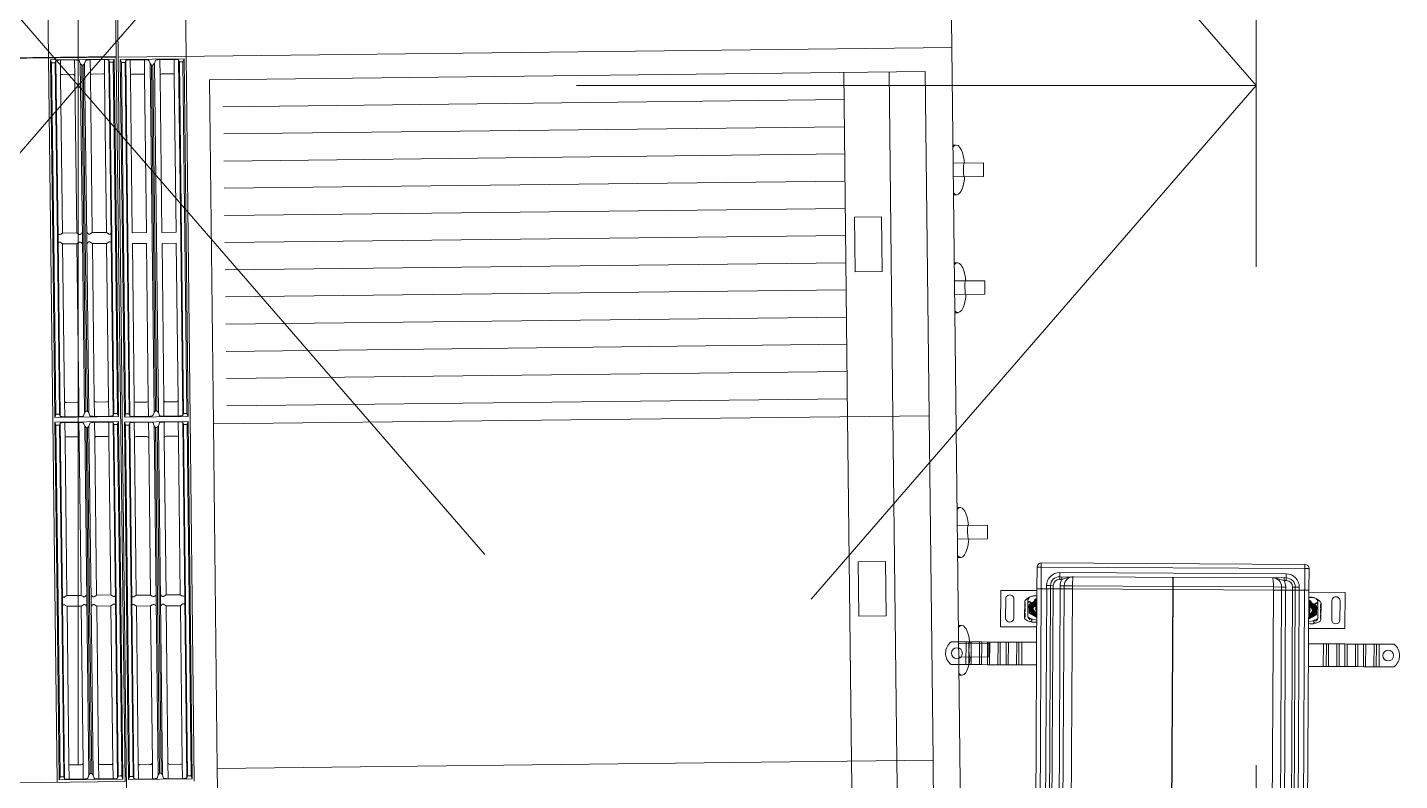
# Model space of a CAD drawing. Header units: millimetres. Extents: x -34838 to 729576, y -214038 to 121482.
# Drawn here: x 575730 to 577244, y -90414 to -89583 of the extents above; entities that cross this region are included whole.
import ezdxf

# ---------------------------------------------------------------- set-up
doc = ezdxf.new("R2010")
doc.units = ezdxf.units.MM
doc.header["$MEASUREMENT"] = 0
doc.linetypes.add('ШТРИХОВА 1_2', pattern=[1300, 750, -550])
doc.layers.add('0_Ном._пера__1', color=7, linetype='Continuous', lineweight=13)

msp = doc.modelspace()

# ---------------------------------------------------------------- linework, layer by layer
at = {"layer": '0_Ном._пера__1', "color": 7, "linetype": 'ШТРИХОВА 1_2', "lineweight": 13}
for p, q in [((574486.2, -88147.6), (575786.2, -89647.6)), ((575786.2, -89647.6), (575786.2, -88147.6)), ((575786.2, -89647.6), (575786.2, -88147.6)), ((577086.2, -88147.6), (575786.2, -89647.6)), ((577086.2, -89647.6), (575786.2, -88147.6)), ((577086.2, -88147.6), (577086.2, -89647.6)), ((574486.2, -89647.6), (575786.2, -89647.6)), ((574486.2, -91147.6), (575786.2, -89647.6)), ((574486.2, -89647.6), (575786.2, -89647.6)), ((575786.2, -89647.6), (575786.2, -91147.6)), ((577086.2, -89647.6), (575786.2, -89647.6)), ((575786.2, -89647.6), (575786.2, -91147.6)), ((577086.2, -91147.6), (575786.2, -89647.6)), ((577086.2, -89647.6), (575786.2, -91147.6)), ((577086.2, -89647.6), (575786.2, -89647.6)), ((577086.2, -91147.6), (577086.2, -89647.6))]:
    msp.add_line(p, q, dxfattribs=at)
at = {"layer": '0_Ном._пера__1', "color": 7, "linetype": 'Continuous', "lineweight": 13}
for p, q in [((576720.9, -89632.1), (575931, -89641.1)), ((575931, -89641.1), (575935.3, -90021)), ((576631, -89633.1), (576635.3, -90013.1)), ((576681, -89632.5), (576685.3, -90012.5)), ((576720.9, -89632.1), (576725.3, -90012.1)), ((575946.3, -89670.9), (576631.3, -89663.1)), ((575946.7, -89700.9), (576631.6, -89693.1)), ((575947, -89730.9), (576632, -89723.1)), ((575947.4, -89760.9), (576632.3, -89753.1)), ((575947.7, -89790.9), (576632.7, -89783.1)), ((575948, -89820.9), (576633, -89813.1)), ((575948.4, -89850.9), (576633.3, -89843.1)), ((575948.7, -89880.9), (576633.7, -89873.1)), ((575949.1, -89910.9), (576634, -89903.1)), ((575949.4, -89940.9), (576634.4, -89933.1)), ((575949.7, -89970.9), (576634.7, -89963.1)), ((575950.1, -90000.9), (576635, -89993.1)), ((576725.3, -90012.1), (575935.3, -90021)), ((576725.3, -90012.1), (575935.3, -90021)), ((575939.6, -90401), (575935.3, -90021)), ((576639.6, -90393.1), (576635.3, -90013.1)), ((576689.6, -90392.5), (576685.3, -90012.5)), ((576729.6, -90392), (576725.3, -90012.1)), ((576849, -90174.4), (577140, -90176)), ((576849, -90174.4), (576849, -90178.9)), ((576844.5, -90178.9), (576844.3, -90202.9)), ((576844.5, -90178.9), (576849, -90178.9)), ((576848.8, -90202.9), (576849, -90178.9)), ((577140, -90180.5), (576849, -90178.9)), ((576869.4, -90185), (577119.4, -90186.4)), ((576869.4, -90185), (576869.4, -90189.5)), ((577119.4, -90190.9), (576869.4, -90189.5)), ((576869.4, -90189.5), (576869.4, -90192.5)), ((576871.7, -90189.5), (576871.7, -90192.5)), ((577117.1, -90190.9), (577117.1, -90193.9)), ((577119.4, -90190.9), (577119.4, -90186.4)), ((577119.4, -90190.9), (577119.4, -90193.9)), ((577140, -90180.5), (577139.8, -90204.5)), ((577140, -90180.5), (577140, -90176)), ((577140, -90180.5), (577144.5, -90180.5)), ((577144.3, -90204.5), (577144.5, -90180.5)), ((576804.1, -90244.7), (576804.3, -90204.7)), ((576804.3, -90204.7), (576844.3, -90204.9)), ((576844.3, -90202.9), (576841.6, -90689.3)), ((576848.8, -90202.9), (576844.3, -90202.9)), ((576846.3, -90689.4), (576849, -90202.9)), ((576854.8, -90202.9), (576848.8, -90202.9)), ((576855, -90202.9), (576852.3, -90689.4)), ((576854.8, -90202.9), (576854.8, -90199.4)), ((576854.8, -90199.4), (576859.3, -90199.4)), ((576854.8, -90202.9), (576859.3, -90202.9)), ((576856.6, -90689.4), (576859.3, -90202.9)), ((576859.3, -90199.4), (576859.3, -90202.9)), ((576859.3, -90199.4), (576862.3, -90199.5)), ((576859.3, -90202.9), (576862.3, -90203)), ((576859.5, -90689.4), (576862.2, -90203)), ((576862.3, -90203), (576862.3, -90199.5)), ((576869.8, -90203), (576862.3, -90203)), ((576870, -90203), (576867.3, -90689.5)), ((576869.4, -90192.5), (576871.7, -90192.5)), ((576874.3, -90199.5), (576869.8, -90199.5)), ((576869.8, -90199.5), (576869.8, -90203)), ((576874.3, -90203), (576869.8, -90203)), ((576871.6, -90689.5), (576874.3, -90203)), ((576874.3, -90203), (576874.3, -90199.5)), ((576874.3, -90199.5), (576883.5, -90199.6)), ((576878, -90203), (576883.5, -90203.1)), ((576880.8, -90689.6), (576883.5, -90203.1)), ((576883.5, -90199.6), (576994.1, -90200.2)), ((576883.5, -90203.1), (576883.5, -90199.6)), ((576994.1, -90203.7), (576883.5, -90203.1)), ((576994.1, -90203.7), (576991.8, -90604.8)), ((576992.4, -90604.8), (576994.6, -90203.7)), ((576994.1, -90200.2), (576994.6, -90200.2)), ((576994.1, -90203.7), (576994.1, -90200.2)), ((576994.6, -90203.7), (576994.1, -90203.7)), ((576994.6, -90200.2), (576994.6, -90203.7)), ((577105.2, -90200.8), (576994.6, -90200.2)), ((576994.6, -90203.7), (577105.2, -90204.3)), ((577105.2, -90204.3), (577102.5, -90690.8)), ((577105.2, -90204.3), (577105.2, -90200.8)), ((577114.3, -90200.9), (577105.2, -90200.8)), ((577110.7, -90204.3), (577105.2, -90204.3)), ((577114.3, -90204.4), (577111.6, -90690.8)), ((577114.3, -90200.9), (577118.8, -90200.9)), ((577114.3, -90204.4), (577114.3, -90200.9)), ((577114.3, -90204.4), (577118.8, -90204.4)), ((577116, -90690.9), (577118.7, -90204.4)), ((577119.4, -90193.9), (577117.1, -90193.9)), ((577118.8, -90200.9), (577118.8, -90204.4)), ((577118.8, -90204.4), (577126.3, -90204.4)), ((577126.4, -90204.4), (577123.7, -90690.9)), ((577129.3, -90200.9), (577126.3, -90200.9)), ((577126.3, -90204.4), (577126.3, -90200.9)), ((577129.3, -90204.4), (577126.3, -90204.4)), ((577129.3, -90204.4), (577126.6, -90690.9)), ((577129.3, -90200.9), (577133.8, -90201)), ((577129.3, -90204.4), (577129.3, -90200.9)), ((577129.3, -90204.4), (577133.8, -90204.5)), ((577131, -90691), (577133.7, -90204.5)), ((577133.8, -90201), (577133.8, -90204.5)), ((577133.8, -90204.5), (577139.8, -90204.5)), ((577139.7, -90204.5), (577137, -90691)), ((577144.3, -90204.5), (577139.8, -90204.5)), ((577141.6, -90691), (577144.3, -90204.5)), ((576809.8, -90214.2), (576809.6, -90235.2)), ((576818.6, -90235.3), (576818.8, -90214.3)), ((576830.6, -90235.1), (576830.7, -90216.9)), ((576830.7, -90217.9), (576831.2, -90217.9)), ((576830.7, -90218.8), (576831.2, -90218.8)), ((576831.2, -90217.9), (576831.2, -90222.4)), ((576834.2, -90213), (576834.2, -90218.2)), ((576834.2, -90218.2), (576834.2, -90224.2)), ((576834.3, -90218.6), (576834.3, -90216)), ((576834.3, -90223.5), (576834.3, -90218.6)), ((576836.2, -90220.2), (576844.3, -90215.6)), ((576836.2, -90229.5), (576836.2, -90220.2)), ((576836.6, -90217.7), (576838.9, -90220)), ((576841.1, -90221.5), (576836.8, -90217.1)), ((576839.2, -90221.8), (576838.7, -90221.2)), ((576839.2, -90220.7), (576839.2, -90221.2)), ((576839.2, -90221.2), (576839.2, -90221.8)), ((576842, -90217.7), (576842, -90215.7)), ((576842.5, -90215.7), (576842.5, -90217.7)), ((576843.2, -90221), (576843.2, -90228.8)), ((577184.3, -90206.8), (577144.3, -90206.6)), ((577152.2, -90222), (577144.3, -90217.3)), ((577146, -90217.4), (577146, -90219.3)), ((577146.5, -90219.3), (577146.5, -90217.4)), ((577147.3, -90223.2), (577151.7, -90218.9)), ((577151.8, -90219.4), (577149.6, -90221.7)), ((577154.2, -90220.4), (577154.2, -90217.8)), ((577154.3, -90219.9), (577154.2, -90225.9)), ((577154.2, -90225.3), (577154.2, -90220.4)), ((577154.3, -90214.7), (577154.3, -90219.9)), ((577157.3, -90219.7), (577157.2, -90224.2)), ((577157.8, -90219.7), (577157.3, -90219.7)), ((577157.8, -90220.6), (577157.3, -90220.6)), ((577157.6, -90237), (577157.8, -90218.7)), ((577169.6, -90237.2), (577169.8, -90216.2)), ((577178.8, -90216.2), (577178.6, -90237.2)), ((577184.1, -90246.8), (577184.3, -90206.8)), ((576830.7, -90221.5), (576831.2, -90221.5)), ((576830.7, -90222.4), (576831.2, -90222.4)), ((576830.7, -90224), (576831.2, -90224)), ((576830.7, -90224.1), (576831.2, -90224.1)), ((576830.7, -90224.7), (576831.2, -90224.7)), ((576830.7, -90224.8), (576831.2, -90224.8)), ((576830.7, -90227.2), (576831.2, -90227.2)), ((576830.7, -90228.1), (576831.2, -90228.1)), ((576830.7, -90229.9), (576831.2, -90229.9)), ((576830.7, -90229.9), (576831.2, -90229.9)), ((576830.7, -90230.8), (576831.2, -90230.8)), ((576830.7, -90230.8), (576831.2, -90230.8)), ((576830.7, -90230.8), (576831.2, -90230.8)), ((576830.7, -90231.1), (576831.2, -90231.1)), ((576830.7, -90232), (576831.2, -90232)), ((576830.7, -90232.9), (576831.2, -90232.9)), ((576830.7, -90233.2), (576831.2, -90233.2)), ((576830.7, -90233.2), (576831.2, -90233.2)), ((576830.7, -90233.2), (576831.2, -90233.2)), ((576830.7, -90234.1), (576831.2, -90234.1)), ((576830.7, -90234.1), (576831.2, -90234.1)), ((576831.2, -90224.1), (576831.2, -90224)), ((576831.2, -90224.1), (576831.2, -90228.1)), ((576831.2, -90229.9), (576831.2, -90232)), ((576831.2, -90232), (576831.2, -90234.1)), ((576834.2, -90233.7), (576834.3, -90224.1)), ((576834.2, -90224.2), (576834.2, -90233.7)), ((576834.3, -90224.1), (576834.3, -90223.5)), ((576835.8, -90235.7), (576835.4, -90235.5)), ((576835.6, -90235.1), (576837.3, -90235.7)), ((576844.2, -90234.1), (576836.2, -90229.5)), ((576837.8, -90235.9), (576837.3, -90235.7)), ((576844.1, -90237.6), (576838, -90236)), ((576838.7, -90222.3), (576838.7, -90222.2)), ((576838.7, -90224.9), (576838.7, -90222.3)), ((576838.8, -90229.5), (576838.7, -90225.1)), ((576839.2, -90222.3), (576839.2, -90224.9)), ((576839.2, -90222.3), (576839.2, -90222.3)), ((576839.2, -90225.1), (576839.3, -90229.4)), ((577144.1, -90235.8), (577152.2, -90231.2)), ((577145.2, -90222.7), (577145.2, -90230.4)), ((577149.2, -90226.8), (577149, -90231.2)), ((577149.3, -90224), (577149.2, -90226.6)), ((577149.3, -90222.4), (577149.3, -90222.9)), ((577149.3, -90222.9), (577149.3, -90223.5)), ((577149.3, -90223.5), (577149.8, -90223)), ((577149.3, -90224), (577149.3, -90224)), ((577149.5, -90231.2), (577149.7, -90226.8)), ((577149.7, -90226.6), (577149.8, -90224)), ((577149.8, -90224), (577149.8, -90224)), ((577152.2, -90231.2), (577152.2, -90222)), ((577154.1, -90235.4), (577154.2, -90225.9)), ((577154.2, -90225.9), (577154.2, -90225.3)), ((577154.2, -90225.9), (577154.2, -90235.5)), ((577157.2, -90233.8), (577157.1, -90235.9)), ((577157.6, -90235.9), (577157.1, -90235.9)), ((577157.6, -90235.9), (577157.1, -90235.9)), ((577157.7, -90224.2), (577157.2, -90224.2)), ((577157.2, -90225.9), (577157.2, -90225.8)), ((577157.7, -90225.8), (577157.2, -90225.8)), ((577157.2, -90225.9), (577157.2, -90229.9)), ((577157.7, -90225.9), (577157.2, -90225.9)), ((577157.7, -90226.6), (577157.2, -90226.5)), ((577157.7, -90226.6), (577157.2, -90226.6)), ((577157.7, -90229), (577157.2, -90229)), ((577157.7, -90229.9), (577157.2, -90229.9)), ((577157.2, -90231.7), (577157.2, -90233.8)), ((577157.7, -90231.7), (577157.2, -90231.7)), ((577157.7, -90231.7), (577157.2, -90231.7)), ((577157.7, -90232.6), (577157.2, -90232.6)), ((577157.7, -90232.6), (577157.2, -90232.6)), ((577157.7, -90232.6), (577157.2, -90232.6)), ((577157.7, -90232.9), (577157.2, -90232.9)), ((577157.7, -90233.8), (577157.2, -90233.8)), ((577157.7, -90234.7), (577157.2, -90234.7)), ((577157.7, -90235), (577157.2, -90235)), ((577157.7, -90235), (577157.2, -90235)), ((577157.7, -90235), (577157.2, -90235)), ((577157.8, -90223.3), (577157.3, -90223.3)), ((576844.1, -90244.9), (576804.1, -90244.7)), ((577144.1, -90239.3), (577150.3, -90237.7)), ((577144.1, -90246.6), (577184.1, -90246.8)), ((577150.5, -90237.6), (577151, -90237.5)), ((577152.7, -90236.9), (577151, -90237.5)), ((577152.5, -90237.5), (577152.9, -90237.3)), ((576749.5, -90261.3), (576766, -90261.4)), ((576766, -90261.4), (576765.9, -90286.4)), ((576766, -90261.4), (576769.2, -90261.4)), ((576769.2, -90261.4), (576769, -90286.4)), ((576769.2, -90261.4), (576771.7, -90261.5)), ((576771.7, -90261.5), (576771.5, -90286.5)), ((576780.8, -90261.5), (576771.7, -90261.5)), ((576780.8, -90261.5), (576780.7, -90286.5)), ((576780.8, -90261.5), (576783.3, -90261.5)), ((576783.3, -90261.5), (576783.2, -90286.5)), ((576783.3, -90261.5), (576789.7, -90261.6)), ((576789.7, -90261.6), (576789.5, -90286.6)), ((576789.7, -90261.6), (576792.2, -90261.6)), ((576792.2, -90261.6), (576792, -90286.6)), ((576801.4, -90261.6), (576792.2, -90261.6)), ((576801.4, -90261.6), (576801.2, -90286.6)), ((576801.4, -90261.6), (576803.8, -90261.6)), ((576803.8, -90261.6), (576803.7, -90286.6)), ((576803.8, -90261.6), (576810.2, -90261.7)), ((576810.2, -90261.7), (576810.1, -90286.7)), ((576810.2, -90261.7), (576812.7, -90261.7)), ((576812.7, -90261.7), (576812.5, -90286.7)), ((576821.9, -90261.7), (576812.7, -90261.7)), ((576821.9, -90261.7), (576821.7, -90286.7)), ((576821.9, -90261.7), (576824.3, -90261.7)), ((576824.3, -90261.7), (576824.2, -90286.7)), ((576824.3, -90261.7), (576827.5, -90261.8)), ((576827.5, -90261.8), (576827.4, -90286.8)), ((576827.5, -90261.8), (576844, -90261.9)), ((577160.5, -90263.6), (577144, -90263.5)), ((577160.3, -90288.6), (577160.5, -90263.6)), ((577163.7, -90263.6), (577160.5, -90263.6)), ((577163.5, -90288.6), (577163.7, -90263.6)), ((577166.1, -90263.6), (577163.7, -90263.6)), ((577166, -90288.6), (577166.1, -90263.6)), ((577166.1, -90263.6), (577175.3, -90263.7)), ((577175.2, -90288.7), (577175.3, -90263.7)), ((577177.8, -90263.7), (577175.3, -90263.7)), ((577177.7, -90288.7), (577177.8, -90263.7)), ((577184.2, -90263.7), (577177.8, -90263.7)), ((577184, -90288.7), (577184.2, -90263.7)), ((577186.6, -90263.8), (577184.2, -90263.7)), ((577186.5, -90288.8), (577186.6, -90263.8)), ((577186.6, -90263.8), (577195.8, -90263.8)), ((577195.7, -90288.8), (577195.8, -90263.8)), ((577198.3, -90263.8), (577195.8, -90263.8)), ((577198.2, -90288.8), (577198.3, -90263.8)), ((577204.7, -90263.9), (577198.3, -90263.8)), ((577204.5, -90288.9), (577204.7, -90263.9)), ((577207.1, -90263.9), (577204.7, -90263.9)), ((577207, -90288.9), (577207.1, -90263.9)), ((577207.1, -90263.9), (577216.3, -90263.9)), ((577216.2, -90288.9), (577216.3, -90263.9)), ((577218.8, -90263.9), (577216.3, -90263.9)), ((577218.7, -90288.9), (577218.8, -90263.9)), ((577222, -90264), (577218.8, -90263.9)), ((577221.9, -90289), (577222, -90264)), ((577238.5, -90264), (577222, -90264)), ((576749.4, -90286.3), (576765.9, -90286.4)), ((576765.9, -90286.4), (576769, -90286.4)), ((576769, -90286.4), (576771.5, -90286.5)), ((576780.7, -90286.5), (576771.5, -90286.5)), ((576780.7, -90286.5), (576783.2, -90286.5)), ((576783.2, -90286.5), (576789.5, -90286.6)), ((576789.5, -90286.6), (576792, -90286.6)), ((576801.2, -90286.6), (576792, -90286.6)), ((576801.2, -90286.6), (576803.7, -90286.6)), ((576803.7, -90286.6), (576810.1, -90286.7)), ((576810.1, -90286.7), (576812.5, -90286.7)), ((576821.7, -90286.7), (576812.5, -90286.7)), ((576821.7, -90286.7), (576824.2, -90286.7)), ((576824.2, -90286.7), (576827.4, -90286.8)), ((576827.4, -90286.8), (576843.9, -90286.9)), ((577160.3, -90288.6), (577143.9, -90288.5)), ((577163.5, -90288.6), (577160.3, -90288.6)), ((577166, -90288.6), (577163.5, -90288.6)), ((577166, -90288.6), (577175.2, -90288.7)), ((577177.7, -90288.7), (577175.2, -90288.7)), ((577184, -90288.7), (577177.7, -90288.7)), ((577186.5, -90288.8), (577184, -90288.7)), ((577186.5, -90288.8), (577195.7, -90288.8)), ((577198.2, -90288.8), (577195.7, -90288.8)), ((577204.5, -90288.9), (577198.2, -90288.8)), ((577207, -90288.9), (577204.5, -90288.9)), ((577207, -90288.9), (577216.2, -90288.9)), ((577218.7, -90288.9), (577216.2, -90288.9)), ((577221.9, -90289), (577218.7, -90288.9)), ((577238.3, -90289), (577221.9, -90289)), ((576729.6, -90392), (575939.6, -90401)), ((576729.6, -90392), (575939.6, -90401)), ((575939.6, -90401), (575944, -90781)), ((576639.6, -90393.1), (576643.9, -90773)), ((576689.6, -90392.5), (576693.9, -90772.5)), ((576729.6, -90392), (576733.9, -90772))]:
    msp.add_line(p, q, dxfattribs=at)
for points in [[(576745.7, -89205.8), (575825.7, -89216.2), (575830.3, -89616.2), (576750.2, -89605.7)], [(574903.8, -89226.7), (575823.7, -89216.2), (575828.2, -89616.2), (574908.3, -89626.7)], [(576763.8, -90805.7), (575843.9, -90816.1), (575830.3, -89616.2), (576750.2, -89605.7)], [(576763.8, -90805.7), (575843.9, -90816.1), (575830.3, -89616.2), (576750.2, -89605.7)], [(574918, -90426.6), (575837.9, -90415.5), (575828.2, -89615.5), (574908.3, -89626.7)], [(576672.8, -89792.6), (576673.5, -89852.6), (576643.5, -89853), (576642.8, -89793)], [(576677.8, -90232.6), (576677.1, -90172.6), (576647.1, -90173), (576647.8, -90233)]]:
    msp.add_lwpolyline(points, close=True, dxfattribs=at)
for points in [[(575753.3, -89617.1), (575748.7, -89217.1)], [(575905.3, -89615.3), (575900.7, -89215.4)], [(575905.3, -89615.3), (575914.3, -90415.3)], [(575753.2, -89616.5), (575762.9, -90416.4)], [(575758, -89816.4), (575755.6, -89619.1), (575825.9, -89618.3)], [(575755.6, -89619.1), (575756.8, -89622.3), (575757.5, -89622.5), (575758.9, -89622.5), (575760.2, -89622.4), (575760.8, -89622.2), (575761.6, -89620.2), (575762, -89620), (575763.2, -89619.7), (575764.8, -89619.6), (575782.2, -89619.3)], [(575756.8, -89622.3), (575759.1, -89816.4)], [(575760.8, -89622.2), (575763.2, -89816.3)], [(575761.5, -89620.2), (575763.9, -89816.3)], [(575782.2, -89619.3), (575784.1, -89619.4), (575785.6, -89619.5), (575786.8, -89619.7), (575787.2, -89620), (575788.5, -89623.4), (575788.9, -89624), (575790, -89625.2), (575790.9, -89625.2)], [(575782.2, -89619.3), (575782.4, -89637.1)], [(575788.5, -89623.4), (575790.8, -89816)], [(575790, -89625.2), (575792.3, -89816)], [(575799.3, -89619.1), (575797.5, -89619.3), (575795.9, -89619.4), (575794.7, -89619.6), (575794.4, -89619.9), (575793.2, -89623.3), (575792.8, -89623.9), (575791.7, -89625.2), (575790.9, -89625.2)], [(575791.7, -89625.2), (575794, -89816)], [(575793.2, -89623.3), (575795.5, -89816)], [(575825.9, -89618.3), (575824.8, -89621.5), (575824.2, -89621.7), (575822.8, -89621.7), (575821.4, -89621.7), (575820.8, -89621.5), (575820, -89619.5), (575819.6, -89619.3), (575818.4, -89619.1), (575816.8, -89618.9), (575799.3, -89619.1)], [(575799.3, -89619.1), (575799.6, -89636.9)], [(575820, -89619.5), (575822.4, -89815.6)], [(575820.8, -89621.5), (575823.1, -89815.6)], [(575824.8, -89621.5), (575827.2, -89815.6)], [(575825.9, -89618.3), (575828.3, -89815.6)], [(575905.2, -89815.4), (575903, -89618.1), (575832.6, -89618.9)], [(575832.6, -89618.9), (575834.9, -89816.2)], [(575832.6, -89618.9), (575833.8, -89622), (575834.5, -89622.2), (575835.9, -89622.3), (575837.2, -89622.2), (575837.9, -89622), (575838.6, -89620), (575839, -89619.7), (575840.2, -89619.5), (575841.8, -89619.3), (575859.2, -89619.1)], [(575833.8, -89622), (575836, -89816.1)], [(575837.9, -89622), (575840.1, -89816.1)], [(575838.6, -89620), (575840.8, -89816.1)], [(575859.2, -89619.1), (575861.1, -89619.2), (575862.6, -89619.3), (575863.9, -89619.5), (575864.2, -89619.8), (575865.5, -89623.1), (575865.9, -89623.7), (575867, -89625), (575867.9, -89625)], [(575859.2, -89619.1), (575859.4, -89636.9)], [(575865.5, -89623.1), (575867.7, -89815.8)], [(575867, -89625), (575869.2, -89815.8)], [(575876.4, -89618.9), (575874.5, -89619.1), (575873, -89619.2), (575871.8, -89619.4), (575871.4, -89619.7), (575870.2, -89623.1), (575869.8, -89623.7), (575868.7, -89625), (575867.9, -89625)], [(575868.7, -89625), (575870.9, -89815.8)], [(575870.2, -89623.1), (575872.4, -89815.7)], [(575903, -89618.1), (575901.8, -89621.3), (575901.2, -89621.5), (575899.8, -89621.5), (575898.4, -89621.5), (575897.8, -89621.3), (575897, -89619.3), (575896.6, -89619.1), (575895.4, -89618.9), (575893.8, -89618.7), (575876.4, -89618.9)], [(575876.4, -89618.9), (575876.6, -89636.7)], [(575897, -89619.3), (575899.3, -89815.4)], [(575897.8, -89621.3), (575900, -89815.4)], [(575901.8, -89621.3), (575904, -89815.4)], [(576751.4, -89713.2), (576755.1, -89713.2)], [(576785.1, -89732.9), (576751.7, -89733.2)], [(576785.1, -89732.9), (576785.3, -89747.9), (576751.8, -89748.2)], [(576752, -89768.2), (576755.7, -89768.2)], [(575758, -89816.4), (575760.4, -90013.7), (575830.7, -90012.8)], [(575761.5, -90010.5), (575759.1, -89816.4)], [(575765.5, -90010.5), (575763.2, -89816.3)], [(575766.3, -90012.4), (575763.9, -89816.3)], [(575793.1, -90008.7), (575790.8, -89816)], [(575794.6, -90006.7), (575792.3, -89816)], [(575796.3, -90006.7), (575794, -89816)], [(575797.8, -90008.6), (575795.5, -89816)], [(575824.8, -90011.7), (575822.4, -89815.6)], [(575825.5, -90009.7), (575823.1, -89815.6)], [(575829.5, -90009.7), (575827.2, -89815.6)], [(575830.7, -90012.8), (575828.3, -89815.6)], [(575837.1, -90013.4), (575834.9, -89816.2)], [(575838.2, -90010.3), (575836, -89816.1)], [(575905.2, -89815.4), (575907.4, -90012.6), (575837.1, -90013.4)], [(575842.3, -90010.2), (575840.1, -89816.1)], [(575843, -90012.2), (575840.8, -89816.1)], [(575869.9, -90008.4), (575867.7, -89815.8)], [(575871.4, -90006.5), (575869.2, -89815.8)], [(575873, -90006.5), (575870.9, -89815.8)], [(575874.6, -90008.4), (575872.4, -89815.7)], [(575901.5, -90011.5), (575899.3, -89815.4)], [(575902.2, -90009.5), (575900, -89815.4)], [(575906.2, -90009.5), (575904, -89815.4)], [(576752.9, -89843.2), (576756.6, -89843.2)], [(576786.8, -89877.8), (576786.6, -89862.9), (576753.1, -89863.2)], [(576786.8, -89877.8), (576753.3, -89878.2)], [(576753.5, -89898.2), (576757.2, -89898.2)], [(575771.3, -90013), (575771.1, -89995.3)], [(575787, -90012.9), (575786.7, -89995.1)], [(575787, -90012.9), (575788.9, -90012.7), (575790.4, -90012.6), (575791.6, -90012.4), (575791.9, -90012.1), (575793.1, -90008.7), (575793.5, -90008.1), (575794.6, -90006.7), (575795.5, -90006.7)], [(575804.1, -90012.7), (575802.2, -90012.5), (575800.7, -90012.5), (575799.5, -90012.3), (575799.1, -90012), (575797.8, -90008.6), (575797.4, -90008), (575796.3, -90006.7), (575795.5, -90006.7)], [(575804.1, -90012.7), (575803.9, -89994.9)], [(575819.8, -90012.5), (575819.6, -89994.7)], [(575848, -90012.8), (575847.8, -89995)], [(575863.7, -90012.6), (575863.5, -89994.8)], [(575863.7, -90012.6), (575865.6, -90012.5), (575867.1, -90012.4), (575868.3, -90012.1), (575868.7, -90011.8), (575869.9, -90008.4), (575870.3, -90007.8), (575871.4, -90006.5), (575872.2, -90006.5)], [(575880.8, -90012.4), (575878.9, -90012.3), (575877.4, -90012.3), (575876.2, -90012), (575875.8, -90011.8), (575874.6, -90008.4), (575874.1, -90007.8), (575873, -90006.5), (575872.2, -90006.5)], [(575880.8, -90012.4), (575880.6, -89994.6)], [(575896.5, -90012.3), (575896.3, -89994.5)], [(575760.4, -90013.7), (575761.5, -90010.5), (575762.2, -90010.3), (575763.5, -90010.2), (575764.9, -90010.3), (575765.5, -90010.5), (575766.3, -90012.5), (575766.7, -90012.7), (575768, -90012.9), (575769.5, -90013), (575787, -90012.9)], [(575762.8, -90216.4), (575760.4, -90019.1), (575830.8, -90018.3)], [(575760.4, -90019.1), (575761.6, -90022.2), (575762.3, -90022.5), (575763.7, -90022.5), (575765.1, -90022.4), (575765.7, -90022.2), (575766.4, -90020.2), (575766.8, -90019.9), (575768, -90019.7), (575769.6, -90019.5), (575787, -90019.3)], [(575761.6, -90022.2), (575764, -90216.4)], [(575765.7, -90022.2), (575768, -90216.3)], [(575766.4, -90020.2), (575768.7, -90216.3)], [(575787, -90019.3), (575788.9, -90019.4), (575790.4, -90019.5), (575791.7, -90019.7), (575792, -90020), (575793.3, -90023.3), (575793.7, -90023.9), (575794.9, -90025.2), (575795.7, -90025.2)], [(575787, -90019.3), (575787.3, -90037.1)], [(575793.3, -90023.3), (575795.6, -90216)], [(575804.2, -90019.1), (575802.3, -90019.3), (575800.8, -90019.3), (575799.6, -90019.6), (575799.2, -90019.9), (575798, -90023.3), (575797.6, -90023.9), (575796.5, -90025.2), (575795.7, -90025.2)], [(575798, -90023.3), (575800.4, -90215.9)], [(575830.7, -90012.8), (575829.5, -90009.7), (575828.8, -90009.5), (575827.5, -90009.5), (575826.1, -90009.5), (575825.5, -90009.7), (575824.8, -90011.7), (575824.3, -90012), (575823.1, -90012.2), (575821.5, -90012.4), (575804.1, -90012.7)], [(575830.8, -90018.3), (575829.7, -90021.4), (575829, -90021.7), (575827.6, -90021.7), (575826.2, -90021.7), (575825.6, -90021.5), (575824.8, -90019.5), (575824.4, -90019.2), (575823.2, -90019.1), (575821.6, -90018.9), (575804.2, -90019.1)], [(575804.2, -90019.1), (575804.4, -90036.9)], [(575824.9, -90019.5), (575827.2, -90215.6)], [(575825.6, -90021.5), (575828, -90215.6)], [(575829.7, -90021.4), (575832, -90215.5)], [(575830.8, -90018.3), (575833.1, -90215.5)], [(575837.1, -90013.4), (575838.2, -90010.3), (575838.9, -90010), (575840.3, -90010), (575841.7, -90010), (575842.3, -90010.2), (575843, -90012.2), (575843.5, -90012.4), (575844.7, -90012.6), (575846.3, -90012.8), (575863.7, -90012.6)], [(575909.7, -90215.3), (575907.5, -90018.1), (575837.2, -90018.9)], [(575837.2, -90018.9), (575839.4, -90216.1)], [(575837.2, -90018.9), (575838.4, -90022), (575839, -90022.2), (575840.4, -90022.2), (575841.8, -90022.2), (575842.4, -90022), (575843.1, -90019.9), (575843.6, -90019.7), (575844.8, -90019.5), (575846.3, -90019.3), (575863.8, -90019.1)], [(575838.4, -90022), (575840.6, -90216.1)], [(575842.4, -90022), (575844.6, -90216.1)], [(575843.1, -90020), (575845.3, -90216.1)], [(575863.8, -90019.1), (575865.7, -90019.2), (575867.2, -90019.2), (575868.4, -90019.4), (575868.8, -90019.7), (575870, -90023.1), (575870.5, -90023.7), (575871.6, -90025), (575872.4, -90025)], [(575863.8, -90019.1), (575864, -90036.8)], [(575870, -90023.1), (575872.2, -90215.8)], [(575880.9, -90018.9), (575879, -90019), (575877.5, -90019.1), (575876.3, -90019.4), (575875.9, -90019.7), (575874.8, -90023.1), (575874.3, -90023.7), (575873.2, -90025), (575872.4, -90025)], [(575874.8, -90023.1), (575876.9, -90215.7)], [(575907.4, -90012.6), (575906.2, -90009.5), (575905.6, -90009.3), (575904.2, -90009.3), (575902.8, -90009.3), (575902.2, -90009.5), (575901.5, -90011.5), (575901, -90011.8), (575899.8, -90012), (575898.3, -90012.2), (575880.8, -90012.4)], [(575907.5, -90018.1), (575906.4, -90021.2), (575905.7, -90021.5), (575904.3, -90021.5), (575903, -90021.5), (575902.3, -90021.3), (575901.6, -90019.3), (575901.1, -90019), (575899.9, -90018.8), (575898.3, -90018.7), (575880.9, -90018.9)], [(575880.9, -90018.9), (575881.1, -90036.7)], [(575901.6, -90019.3), (575903.8, -90215.4)], [(575902.3, -90021.3), (575904.6, -90215.4)], [(575906.4, -90021.2), (575908.6, -90215.3)], [(575794.9, -90025.2), (575797.2, -90216)], [(575796.5, -90025.2), (575798.8, -90215.9)], [(575871.6, -90025), (575873.8, -90215.7)], [(575873.2, -90025), (575875.4, -90215.7)], [(576756, -90113.2), (576759.6, -90113.2)], [(576789.6, -90132.8), (576756.2, -90133.2)], [(576789.6, -90132.8), (576789.8, -90147.8), (576756.4, -90148.2)], [(576756.6, -90168.2), (576760.3, -90168.2)], [(575762.8, -90216.4), (575765.2, -90413.6), (575835.5, -90412.8)], [(575766.3, -90410.5), (575764, -90216.4)], [(575770.4, -90410.4), (575768, -90216.3)], [(575771.1, -90412.4), (575768.7, -90216.3)], [(575797.9, -90408.6), (575795.6, -90216)], [(575799.5, -90406.7), (575797.2, -90216)], [(575801.1, -90406.7), (575798.8, -90215.9)], [(575802.7, -90408.6), (575800.4, -90215.9)], [(575829.6, -90411.7), (575827.2, -90215.6)], [(575830.3, -90409.7), (575828, -90215.6)], [(575834.3, -90409.7), (575832, -90215.5)], [(575835.5, -90412.8), (575833.1, -90215.5)], [(575841.7, -90413.4), (575839.4, -90216.1)], [(575842.8, -90410.2), (575840.6, -90216.1)], [(575909.7, -90215.3), (575912, -90412.6), (575841.7, -90413.4)], [(575846.8, -90410.2), (575844.6, -90216.1)], [(575847.6, -90412.2), (575845.3, -90216.1)], [(575874.4, -90408.4), (575872.2, -90215.8)], [(575875.9, -90406.5), (575873.8, -90215.7)], [(575877.6, -90406.5), (575875.4, -90215.7)], [(575879.1, -90408.4), (575876.9, -90215.7)], [(575906, -90411.5), (575903.8, -90215.4)], [(575906.8, -90409.5), (575904.6, -90215.4)], [(575910.8, -90409.5), (575908.6, -90215.3)], [(576757.4, -90243.2), (576761.1, -90243.2)], [(576791.3, -90277.8), (576791.1, -90262.8), (576757.7, -90263.2)], [(576791.3, -90277.8), (576757.8, -90278.2)], [(576758.1, -90298.2), (576761.7, -90298.2)], [(575776.1, -90413), (575775.9, -90395.2)], [(575791.8, -90412.8), (575791.6, -90395)], [(575808.9, -90412.6), (575808.7, -90394.8)], [(575824.6, -90412.4), (575824.4, -90394.6)], [(575852.6, -90412.8), (575852.4, -90395)], [(575868.2, -90412.6), (575868, -90394.8)], [(575885.4, -90412.4), (575885.2, -90394.6)], [(575901.1, -90412.2), (575900.9, -90394.4)], [(575765.2, -90413.6), (575766.3, -90410.5), (575767, -90410.2), (575768.4, -90410.2), (575769.7, -90410.2), (575770.4, -90410.4), (575771.1, -90412.4), (575771.6, -90412.7), (575772.8, -90412.9), (575774.4, -90413), (575791.8, -90412.8)], [(575791.8, -90412.8), (575793.7, -90412.7), (575795.2, -90412.6), (575796.4, -90412.3), (575796.8, -90412), (575797.9, -90408.6), (575798.4, -90408), (575799.5, -90406.7), (575800.3, -90406.7)], [(575808.9, -90412.6), (575807, -90412.5), (575805.5, -90412.4), (575804.3, -90412.2), (575803.9, -90411.9), (575802.7, -90408.6), (575802.2, -90408), (575801.1, -90406.7), (575800.3, -90406.7)], [(575835.5, -90412.8), (575834.3, -90409.7), (575833.7, -90409.4), (575832.3, -90409.4), (575830.9, -90409.5), (575830.3, -90409.7), (575829.6, -90411.7), (575829.1, -90412), (575827.9, -90412.2), (575826.4, -90412.4), (575808.9, -90412.6)], [(575841.7, -90413.4), (575842.8, -90410.2), (575843.4, -90410), (575844.8, -90410), (575846.2, -90410), (575846.8, -90410.2), (575847.6, -90412.2), (575848, -90412.4), (575849.2, -90412.6), (575850.8, -90412.8), (575868.2, -90412.6)], [(575868.2, -90412.6), (575870.1, -90412.4), (575871.6, -90412.3), (575872.9, -90412.1), (575873.2, -90411.8), (575874.4, -90408.4), (575874.8, -90407.8), (575875.9, -90406.5), (575876.7, -90406.5)], [(575885.4, -90412.4), (575883.5, -90412.3), (575882, -90412.2), (575880.8, -90412), (575880.4, -90411.7), (575879.1, -90408.4), (575878.7, -90407.8), (575877.6, -90406.5), (575876.7, -90406.5)], [(575912, -90412.6), (575910.8, -90409.5), (575910.1, -90409.2), (575908.7, -90409.2), (575907.4, -90409.3), (575906.8, -90409.5), (575906, -90411.5), (575905.6, -90411.8), (575904.4, -90412), (575902.8, -90412.2), (575885.4, -90412.4)]]:
    msp.add_lwpolyline(points, dxfattribs=at)
for points in [[(575766.5, -89619.5), (575766.7, -89637.3), (575768.8, -89810.3), (575784.5, -89810.1), (575782.4, -89637.1, 0.414214), (575780.4, -89635.1), (575768.7, -89635.3, 0.539248), (575766.7, -89637.3)], [(575815, -89618.9), (575815.2, -89636.7), (575817.3, -89809.7), (575801.6, -89809.9), (575799.6, -89636.9, -0.414214), (575801.5, -89634.9), (575813.2, -89634.7, -0.539248), (575815.2, -89636.7)], [(575843.5, -89619.3), (575843.8, -89637.1), (575845.7, -89810), (575861.4, -89809.9), (575859.4, -89636.9, 0.414214), (575857.4, -89634.9), (575845.7, -89635, 0.539248), (575843.8, -89637.1)], [(575892, -89618.7), (575892.2, -89636.5), (575894.2, -89809.5), (575878.5, -89809.7), (575876.6, -89636.7, -0.414214), (575878.5, -89634.7), (575890.2, -89634.5, -0.539248), (575892.2, -89636.5)], [(575763.5, -89810.3, 0.670169), (575767.1, -89811.4), (575768.8, -89810.3)], [(575789.9, -89810, -0.670169), (575786.3, -89811.2), (575784.5, -89810.1)], [(575796.3, -89809.9, 0.670169), (575799.9, -89811), (575801.6, -89809.9)], [(575822.7, -89809.6, -0.670169), (575819.1, -89810.8), (575817.3, -89809.7)], [(575763.6, -89822.3, -0.670169), (575767.2, -89821.2), (575769, -89822.3)], [(575790, -89822, 0.670169), (575786.4, -89821), (575784.7, -89822.1)], [(575796.4, -89821.9, -0.670169), (575800, -89820.8), (575801.8, -89821.9)], [(575822.8, -89821.6, 0.670169), (575819.2, -89820.6), (575817.5, -89821.7)], [(575771.4, -90019.5), (575771.6, -90037.3), (575773.7, -90210.2), (575789.3, -90210.1), (575787.3, -90037.1, 0.414214), (575785.2, -90035.1), (575773.6, -90035.2, 0.539248), (575771.6, -90037.3)], [(575819.9, -90018.9), (575820.1, -90036.7), (575822.2, -90209.7), (575806.5, -90209.9), (575804.4, -90036.9, -0.414214), (575806.4, -90034.8), (575818, -90034.7, -0.539248), (575820.1, -90036.7)], [(575848.1, -90019.2), (575848.3, -90037), (575850.3, -90210), (575865.9, -90209.8), (575864, -90036.8, 0.414214), (575862, -90034.9), (575850.3, -90035, 0.539248), (575848.3, -90037)], [(575896.6, -90018.7), (575896.8, -90036.5), (575898.8, -90209.5), (575883.1, -90209.6), (575881.1, -90036.7, -0.414214), (575883.1, -90034.6), (575894.8, -90034.5, -0.539248), (575896.8, -90036.5)], [(575768.3, -90210.3, 0.670169), (575771.9, -90211.4), (575773.7, -90210.2)], [(575768.4, -90222.3, -0.670169), (575772, -90221.2), (575773.8, -90222.2)], [(575794.7, -90210, -0.670169), (575791.1, -90211.1), (575789.3, -90210.1)], [(575794.9, -90222, 0.670169), (575791.3, -90220.9), (575789.5, -90222.1)], [(575801.1, -90209.9, 0.670169), (575804.7, -90211), (575806.5, -90209.9)], [(575801.2, -90221.9, -0.670169), (575804.8, -90220.8), (575806.6, -90221.9)], [(575827.5, -90209.6, -0.670169), (575824, -90210.7), (575822.2, -90209.7)], [(575827.7, -90221.6, 0.670169), (575824.1, -90220.5), (575822.3, -90221.7)], [(575844.9, -90210.1, 0.670169), (575848.5, -90211.1), (575850.3, -90210)], [(575845, -90222.1, -0.670169), (575848.6, -90220.9), (575850.4, -90222)], [(575871.3, -90209.8, -0.670169), (575867.7, -90210.9), (575865.9, -90209.8)], [(575871.5, -90221.8, 0.670169), (575867.9, -90220.7), (575866.1, -90221.8)], [(575877.7, -90209.7, 0.670169), (575881.3, -90210.8), (575883.1, -90209.6)], [(575877.8, -90221.7, -0.670169), (575881.4, -90220.6), (575883.2, -90221.6)], [(575904.1, -90209.4, -0.670169), (575900.6, -90210.5), (575898.8, -90209.5)], [(575904.3, -90221.4, 0.670169), (575900.7, -90220.3), (575898.9, -90221.5)]]:
    msp.add_lwpolyline(points, format="xyb", dxfattribs=at)
for points in [[(575771.1, -89995.3), (575769, -89822.3), (575784.7, -89822.1), (575786.7, -89995.1, -0.414214), (575784.8, -89997.1), (575773.1, -89997.2, -0.539248)], [(575819.6, -89994.7), (575817.5, -89821.7), (575801.8, -89821.9), (575803.9, -89994.9, 0.414214), (575805.9, -89996.8), (575817.6, -89996.7, 0.539248)], [(575847.8, -89995), (575845.9, -89822), (575861.5, -89821.9), (575863.5, -89994.8, -0.414214), (575861.5, -89996.9), (575849.8, -89997, -0.539248)], [(575896.3, -89994.5), (575894.3, -89821.5), (575878.7, -89821.7), (575880.6, -89994.6, 0.414214), (575882.7, -89996.6), (575894.3, -89996.5, 0.539248)], [(575775.9, -90395.2), (575773.8, -90222.2), (575789.5, -90222.1), (575791.6, -90395, -0.414214), (575789.6, -90397.1), (575777.9, -90397.2, -0.539248)], [(575824.4, -90394.6), (575822.3, -90221.7), (575806.6, -90221.9), (575808.7, -90394.8, 0.414214), (575810.7, -90396.8), (575822.4, -90396.7, 0.539248)], [(575852.4, -90395), (575850.4, -90222), (575866.1, -90221.8), (575868, -90394.8, -0.414214), (575866.1, -90396.8), (575854.4, -90397, -0.539248)], [(575900.9, -90394.4), (575898.9, -90221.5), (575883.2, -90221.6), (575885.2, -90394.6, 0.414214), (575887.2, -90396.6), (575898.9, -90396.5, 0.539248)]]:
    msp.add_lwpolyline(points, format="xyb", close=True, dxfattribs=at)
at = {"layer": '0_Ном._пера__1', "color": 7, "linetype": 'Continuous', "lineweight": 13, "flags": 128}
for points in [[(576871.7, -90192.5), (576874.5, -90191.7), (576877.4, -90190.8), (576880.7, -90189.9), (576882.5, -90189.7), (576883.5, -90189.6), (576884.4, -90189.6)], [(577117.1, -90193.9), (577114.3, -90193.1), (577111.4, -90192.1), (577108.1, -90191.2), (577106.3, -90190.9), (577105.3, -90190.8), (577104.4, -90190.8)], [(576878.5, -90203), (576877, -90203), (576875, -90203), (576874.3, -90203)], [(577114.3, -90204.4), (577113.7, -90204.3), (577111.7, -90204.3), (577110.1, -90204.3)], [(576844.3, -90215.1), (576835.7, -90219.9)], [(576835.7, -90219.9), (576835.7, -90229.8)], [(576837.9, -90211.2), (576839.3, -90210.9), (576840.6, -90210.7), (576841.3, -90210.6), (576842.7, -90210.6)], [(576838.7, -90222.2), (576838.7, -90221.9), (576838.7, -90221.7), (576838.7, -90221.5), (576838.7, -90221.3), (576838.7, -90221.2), (576838.7, -90221.2)], [(576843.2, -90220), (576843.2, -90221)], [(577144.3, -90216.7), (577152.7, -90221.7)], [(577150.7, -90213), (577149.3, -90212.6), (577148, -90212.4), (577147.3, -90212.3), (577145.9, -90212.3)], [(576835.7, -90229.8), (576844.2, -90234.7)], [(576836.1, -90237), (576836, -90236.7), (576836, -90236.5), (576836, -90236.1), (576835.9, -90235.9), (576835.9, -90235.9)], [(576837.8, -90235.9), (576837.8, -90235.9)], [(576838, -90236), (576837.8, -90235.9)], [(576838, -90236), (576838, -90235.9)], [(576838.4, -90238.3), (576838.6, -90238), (576838.6, -90237.4), (576838.6, -90236.9), (576838.5, -90236.6), (576838.2, -90236.2)], [(576839.2, -90221.8), (576839.2, -90221.8), (576839.2, -90221.8), (576839.2, -90221.9), (576839.2, -90222), (576839.2, -90222.1), (576839.2, -90222.3)], [(576839.6, -90230.7), (576841.1, -90230.6)], [(576839.7, -90230.2), (576839.8, -90230.4), (576839.9, -90230.6)], [(576841.1, -90230.6), (576841.1, -90230.7), (576840.5, -90230.6), (576839.9, -90230.4), (576839.8, -90230.3)], [(576844.1, -90232.7), (576842.4, -90232.4), (576839.9, -90230.6)], [(576841.2, -90230.2), (576840.9, -90230.3), (576840.6, -90230.4)], [(576840.6, -90230.4), (576840.9, -90230.4), (576841.2, -90230.3)], [(576841.2, -90230.2), (576841.2, -90230.3)], [(576841.3, -90230.3), (576841.2, -90230.5), (576841.1, -90230.6)], [(576844.2, -90232.2), (576842.6, -90231.8), (576841.1, -90230.6)], [(576841.1, -90230.6), (576844.2, -90232.2)], [(576841.3, -90230.3), (576844.2, -90231.5)], [(576843.2, -90228.8), (576843.2, -90229.8)], [(577152.7, -90231.5), (577144.1, -90236.4)], [(577144.1, -90234.4), (577145.9, -90234.1), (577148.4, -90232.3)], [(577147.1, -90232), (577144.2, -90233.2)], [(577144.2, -90233.8), (577145.7, -90233.4), (577147.2, -90232.3)], [(577147.2, -90232.3), (577144.2, -90233.8)], [(577145.2, -90221.7), (577145.2, -90222.7)], [(577145.2, -90230.4), (577145.2, -90231.5)], [(577147.2, -90231.9), (577147.1, -90232)], [(577147.1, -90232), (577147.1, -90232.2), (577147.2, -90232.3)], [(577147.8, -90232.1), (577147.4, -90232.1), (577147.1, -90232)], [(577147.2, -90231.9), (577147.5, -90232), (577147.8, -90232.1)], [(577147.2, -90232.3), (577147.2, -90232.4), (577147.9, -90232.3), (577148.4, -90232.1), (577148.5, -90232)], [(577148.7, -90232.5), (577147.2, -90232.3)], [(577148.7, -90231.9), (577148.5, -90232.1), (577148.4, -90232.3)], [(577149.3, -90223.5), (577149.3, -90223.5), (577149.3, -90223.5), (577149.3, -90223.7), (577149.3, -90223.7), (577149.3, -90223.8), (577149.3, -90224)], [(577149.8, -90224), (577149.8, -90223.6), (577149.8, -90223.4), (577149.8, -90223.3), (577149.8, -90223), (577149.8, -90223), (577149.8, -90223)], [(577152.7, -90221.7), (577152.7, -90231.5)], [(576839.2, -90239.7), (576838.8, -90239.4)], [(577149, -90241.4), (577149.4, -90241.1)], [(577149.8, -90240), (577149.7, -90239.7), (577149.6, -90239.1), (577149.7, -90238.6), (577149.8, -90238.4), (577150.1, -90237.9)], [(577150.2, -90237.7), (577150.4, -90237.6)], [(577150.3, -90237.7), (577150.3, -90237.7)], [(577150.4, -90237.6), (577150.5, -90237.6)], [(577152.2, -90238.8), (577152.2, -90238.5), (577152.3, -90238.2), (577152.3, -90237.9), (577152.3, -90237.7), (577152.3, -90237.6)]]:
    msp.add_lwpolyline(points, dxfattribs=at)
at = {"layer": '0_Ном._пера__1', "color": 7, "linetype": 'Continuous', "lineweight": 13}
for centre in [(576755.9, -90273.9), (577231.9, -90276.5)]:
    msp.add_circle(centre, 6, dxfattribs=at)
for centre, radius, start, end in [((576830.9, -89739.8), 67.7, 174.2887, 187.0132), ((576832.4, -89869.8), 67.7, 174.2887, 187.0132), ((576835.4, -90139.8), 67.7, 174.2887, 187.0132), ((576849, -90178.9), 4.5, 89.6823, 179.6823), ((576869.3, -90199.5), 14.5, 89.6823, 179.6823), ((576869.3, -90199.5), 10, 89.6823, 179.6823), ((576884.3, -90199.6), 10, 89.6823, 179.6823), ((577104.3, -90200.8), 10, 359.6823, 89.6823), ((577119.3, -90200.9), 14.5, 359.6823, 89.6823), ((577119.3, -90200.9), 10, 359.6823, 89.6823), ((577140, -90180.5), 4.5, 359.6823, 89.6823), ((576869.3, -90199.5), 7, 89.6823, 179.6823), ((576884.3, -90199.6), 14.5, 150.8166, 179.6823), ((577104.3, -90200.8), 14.5, 359.6823, 28.548), ((577119.3, -90200.9), 7, 359.6823, 89.6823), ((576814.3, -90214.2), 4.5, 359.6823, 179.6823), ((576832.7, -90216.9), 2, 139.7951, 179.8449), ((576841.9, -90224.7), 14, 108.416, 139.7951), ((576835.7, -90218.2), 1.5, 44.8667, 179.8449), ((576837.2, -90224.2), 3, 99.2505, 179.8449), ((576839.3, -90216), 5, 111.7378, 179.6823), ((576835.7, -90218.6), 1.37, 44.7041, 179.6823), ((576844.2, -90224.9), 7.8, 89.6823, 269.6823), ((576844.2, -90224.9), 7.65, 89.6823, 269.6823), ((576838, -90229.1), 8, 59.4777, 99.2505), ((576837.9, -90229.1), 7.9, 84.6978, 99.0879), ((576844.2, -90224.9), 6.94, 89.6823, 269.6823), ((576842.2, -90225.6), 15, 88.2363, 108.416), ((576839.3, -90216), 5, 106.5661, 111.7378), ((576844.2, -90224.9), 6, 89.6823, 269.6823), ((576838.2, -90220.7), 1, 359.6823, 44.7041), ((576844.2, -90224.9), 5, 89.6823, 269.6823), ((576844.2, -90224.9), 5, 101.2193, 258.1453), ((576844.2, -90224.9), 4.19, 89.6823, 269.6823), ((576844.2, -90224.9), 4, 104.1598, 255.2048), ((576844.2, -90224.9), 5.05, 89.6823, 137.827), ((576844.2, -90216.7), 3, 89.6823, 269.6823), ((576844.2, -90216.7), 2.5, 89.6823, 269.6823), ((576842.5, -90215.7), 0.5, 150.7273, 179.6823), ((576842.5, -90217.7), 0.5, 179.6823, 208.6373), ((576844.2, -90216.7), 2, 89.6823, 150.7273), ((576844.2, -90216.7), 2, 208.6373, 269.6823), ((576842.5, -90216.6), 6, 72.2926, 88.2363), ((576844.2, -90224.9), 5, 89.6823, 101.2193), ((577144.2, -90218.4), 3, 269.6823, 89.6823), ((577144.2, -90218.4), 2.5, 269.6823, 89.6823), ((577144.2, -90226.6), 7.8, 269.6823, 89.6823), ((577144.2, -90226.6), 7.65, 269.6823, 89.6823), ((577144.2, -90218.4), 2, 269.6823, 330.7273), ((577144.2, -90226.6), 6.94, 269.6823, 89.6823), ((577144.2, -90226.6), 6, 269.6823, 89.6823), ((577146, -90218.3), 6, 91.1283, 107.072), ((577144.2, -90218.4), 2, 28.6373, 89.6823), ((577146.2, -90227.3), 15, 70.9486, 91.1283), ((577146, -90217.4), 0.5, 359.6823, 28.6373), ((577146, -90219.3), 0.5, 330.7273, 359.6823), ((577149.2, -90217.7), 5, 67.6268, 72.7986), ((577149.2, -90217.7), 5, 359.6823, 67.6268), ((577146.5, -90226.4), 14, 39.5695, 70.9486), ((577152.8, -90219.9), 1.5, 359.5197, 134.4979), ((577152.8, -90220.4), 1.37, 359.6823, 134.6605), ((577155.8, -90218.7), 2, 359.5197, 39.5695), ((577174.3, -90216.2), 4.5, 359.6823, 179.6823), ((576814.1, -90235.2), 4.5, 179.6823, 359.6823), ((576832.6, -90235.2), 2, 179.8449, 237.8519), ((576836.2, -90233.2), 2, 179.6823, 250.9521), ((576836.2, -90233.7), 2, 179.6823, 245.3912), ((576836.3, -90233.7), 2.1, 179.8449, 244.8289), ((576837.2, -90224.2), 2.9, 99.0879, 179.6823), ((576844.2, -90216.7), 20.9, 244.8286, 246.5764), ((576836, -90235.4), 0.3, 245.3912, 289.6137), ((576836.7, -90237.4), 1.75, 250.0979, 117.2785), ((576836.7, -90237.5), 1.89, 70.9521, 109.6137), ((576837.4, -90236.8), 1, 38.2835, 70.9521), ((576836.7, -90237.4), 1.95, 333.6305, 38.2835), ((576844.2, -90224.9), 5.55, 179.6823, 181.9748), ((576840.3, -90229.4), 1.5, 181.9748, 284.9817), ((576844.2, -90224.9), 5.05, 137.827, 179.6823), ((576844.2, -90224.9), 5.05, 179.6823, 181.9748), ((576840.3, -90229.4), 1, 181.9747, 285.0116), ((576844.3, -90218.3), 4.5, 224.8667, 239.4777), ((576844.3, -90218.3), 4.5, 239.4777, 268.5232), ((576844.2, -90224.9), 1.5, 89.6823, 269.6823), ((576844.2, -90224.9), 1.4, 89.6823, 269.6823), ((576844.2, -90224.9), 5, 258.1454, 269.6823), ((577144.2, -90226.6), 5.05, 41.5376, 89.6823), ((577144.2, -90226.6), 5, 269.6823, 89.6823), ((577144.2, -90226.6), 5, 78.1454, 89.6823), ((577144.2, -90226.6), 4.19, 269.6823, 89.6823), ((577144.1, -90220), 4.5, 270.8414, 299.8869), ((577144.2, -90226.6), 1.5, 269.6823, 89.6823), ((577144.2, -90226.6), 1.4, 269.6823, 89.6823), ((577144.2, -90226.6), 5, 269.6823, 281.2193), ((577144.2, -90226.6), 5, 281.2193, 78.1453), ((577144.2, -90226.6), 4, 284.1598, 75.2048), ((577150.4, -90230.8), 8, 80.1141, 119.8869), ((577144.1, -90220), 4.5, 299.8868, 314.4979), ((577148, -90231.1), 1.5, 254.3829, 357.3899), ((577148, -90231.1), 1, 254.353, 357.3899), ((577144.2, -90226.6), 5.05, 359.6823, 41.5376), ((577144.2, -90226.6), 5.05, 357.3899, 359.6823), ((577150.3, -90222.4), 1, 134.6606, 179.6823), ((577144.2, -90226.6), 5.55, 357.3899, 359.6823), ((577150.4, -90230.8), 7.9, 80.2767, 94.6668), ((577151.3, -90225.9), 2.9, 359.6823, 80.2767), ((577151.2, -90225.9), 3, 359.5197, 80.1141), ((577152.1, -90235), 2, 288.4125, 359.6823), ((577152.1, -90235.4), 2, 293.9734, 359.6823), ((577152.1, -90235.5), 2.1, 294.5358, 359.5197), ((576844.2, -90216.7), 23.8, 237.8519, 250.0979), ((576839.3, -90238.7), 1, 153.6306, 263.8524), ((576841.6, -90217.8), 22, 263.8524, 276.6443), ((577146.9, -90219.5), 22, 262.7203, 275.5122), ((577148.9, -90240.4), 1, 275.5122, 25.7341), ((577151.6, -90239.2), 1.95, 141.0811, 205.7341), ((577151.5, -90239.2), 1.75, 62.0861, 289.2668), ((577150.8, -90238.6), 1, 108.4125, 141.0811), ((577151.6, -90239.2), 1.89, 69.7509, 108.4125), ((577144.2, -90218.4), 23.8, 289.2668, 301.5127), ((577152.3, -90237.2), 0.3, 249.7509, 293.9734), ((577144.2, -90218.4), 20.9, 292.7882, 294.536), ((577155.6, -90236.9), 2, 301.5127, 359.5197), ((577174.1, -90237.2), 4.5, 179.6823, 359.6823), ((576759.4, -90273.9), 16, 128.3071, 231.0575), ((576836.9, -90269.8), 67.7, 174.2887, 187.0132), ((577228.4, -90276.5), 16, 308.3071, 51.0575)]:
    msp.add_arc(centre, radius, start, end, dxfattribs=at)
for centre, major_axis, ratio, start_param, end_param in [((576755.4, -89740.7), (0.3, -27.5), 0.338182, 1.847023, 3.548058), ((576755.4, -89740.7), (0.3, -27.5), 0.338182, 5.87672, 7.577755), ((576756.9, -89870.7), (-0.3, 27.5), 0.338182, 4.988616, 6.689651), ((576756.9, -89870.7), (-0.3, 27.5), 0.338182, 2.735127, 4.436162), ((576760, -90140.7), (0.3, -27.5), 0.338182, 1.847023, 3.548058), ((576760, -90140.7), (0.3, -27.5), 0.338182, 5.87672, 7.577755), ((576884.3, -90199.6), (-0.06, -10), 0.087156, 3.141593, 4.712389), ((576994.3, -90200.2), (-0.06, -10), 0.026147, 3.141593, 4.712389), ((576994.3, -90200.2), (-0.06, -10), 0.026147, 1.570796, 3.141593), ((577104.3, -90200.8), (-0.06, -10), 0.087156, 1.570796, 3.141593), ((576840.5, -90229.7), (-1.13, -0.67), 0.865496, 1.258257, 1.642716), ((576843.9, -90227.7), (-2.79, 2.78), 0.948675, 1.560787, 1.571001), ((577144.5, -90229.4), (-2.82, -2.75), 0.948675, 1.570592, 1.580806), ((577147.9, -90231.4), (-1.12, 0.68), 0.865496, 1.498877, 1.883336), ((576761.4, -90270.7), (-0.3, 27.5), 0.338182, 4.988616, 6.689651), ((576761.4, -90270.7), (-0.3, 27.5), 0.338182, 2.735127, 4.436162)]:
    msp.add_ellipse(centre, major_axis=major_axis, ratio=ratio, start_param=start_param, end_param=end_param, dxfattribs=at)

doc.saveas('drawing.dxf')
